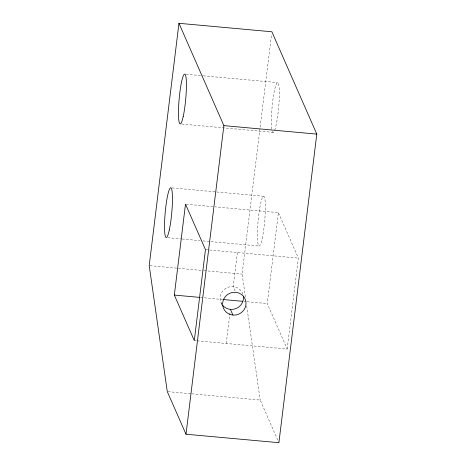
<?xml version="1.0" encoding="UTF-8"?>
<svg xmlns="http://www.w3.org/2000/svg" width="466" height="466" viewBox="0 0 466 466"><rect width="100%" height="100%" fill="white"/><g stroke="black" fill="none" stroke-linecap="round" stroke-linejoin="round"><path stroke-width="0.35" stroke-dasharray="2.33 1.75" d="M226.237 343.477L230.157 311.509M237.398 252.543L233.216 286.642L235.709 292.328M245.425 297.139L242.122 274.107L271.521 34.67M197.135 340.815L287.207 349.04L267.245 303.564L278.412 212.636L215.03 206.846M287.207 349.04L298.374 258.112L278.412 212.636M186.056 74.245L202.623 75.754M203.345 75.824L277.532 82.593M181.699 124.032L273.175 132.379M172.105 187.903L216.038 191.916M216.76 191.98L263.575 196.256M186.219 204.219L214.308 206.782M167.748 237.689L181.431 238.941M182.154 239.006L200.159 240.648M203.036 240.916L210.242 241.569M210.964 241.638L259.218 246.042M205.459 249.63L298.374 258.112M149.93 265.69L203.228 270.56M203.945 270.624L242.122 274.107M200.264 297.448L222.591 299.487M244.196 301.461L246.357 301.653M247.079 301.723L267.245 303.564M194.299 340.559L196.425 340.751M167.993 391.644L191.043 393.753M191.765 393.817L260.185 400.061L278.901 442.7M221.059 302.772L221.892 304.671M246.665 305.778L260.185 400.061M221.915 304.339A11.767 11.347 -23.7 0 1 226.936 287.767A11.767 11.347 -23.7 0 1 242.996 294.355M271.8 129.257A25.001 3.279 -84.8 0 1 275.488 86.42A25.001 3.279 -84.8 0 1 278.773 105.992A25.001 3.279 -84.8 0 1 271.928 129.997M262.212 238.458A25.001 3.279 -84.8 0 0 264.362 196.996A25.001 3.279 -84.8 0 0 257.616 227.996A25.001 3.279 -84.8 0 0 262.212 238.458"/><path stroke-width="0.7" d="M178.961 23.3L149.207 265.626L167.277 391.58L185.992 434.219L278.901 442.7L316.793 134.109L271.876 31.781L178.961 23.3L223.878 125.628L185.992 434.219M174.331 295.077L185.497 204.149L205.459 249.63L194.299 340.559L174.331 295.077L199.541 297.384M223.878 125.628L316.793 134.109M223.307 299.551L242.757 301.327M230.42 309.377L232.918 315.063M243.398 296.091A11.767 11.347 -23.7 0 1 236.413 308.381A11.767 11.347 -23.7 0 1 222.62 305.3M169.298 229.977A25.001 3.279 -84.8 0 0 171.447 188.514A25.001 3.279 -84.8 0 0 164.708 219.515A25.001 3.279 -84.8 0 0 169.298 229.977M229.959 314.399A11.767 11.347 -23.7 0 0 245.891 301.776A11.767 11.347 -23.7 0 0 227.088 294.908A11.767 11.347 -23.7 0 0 229.959 314.399M183.255 116.314A25.001 3.279 -84.8 0 0 185.404 74.851A25.001 3.279 -84.8 0 0 178.659 105.852A25.001 3.279 -84.8 0 0 183.255 116.314"/></g></svg>
